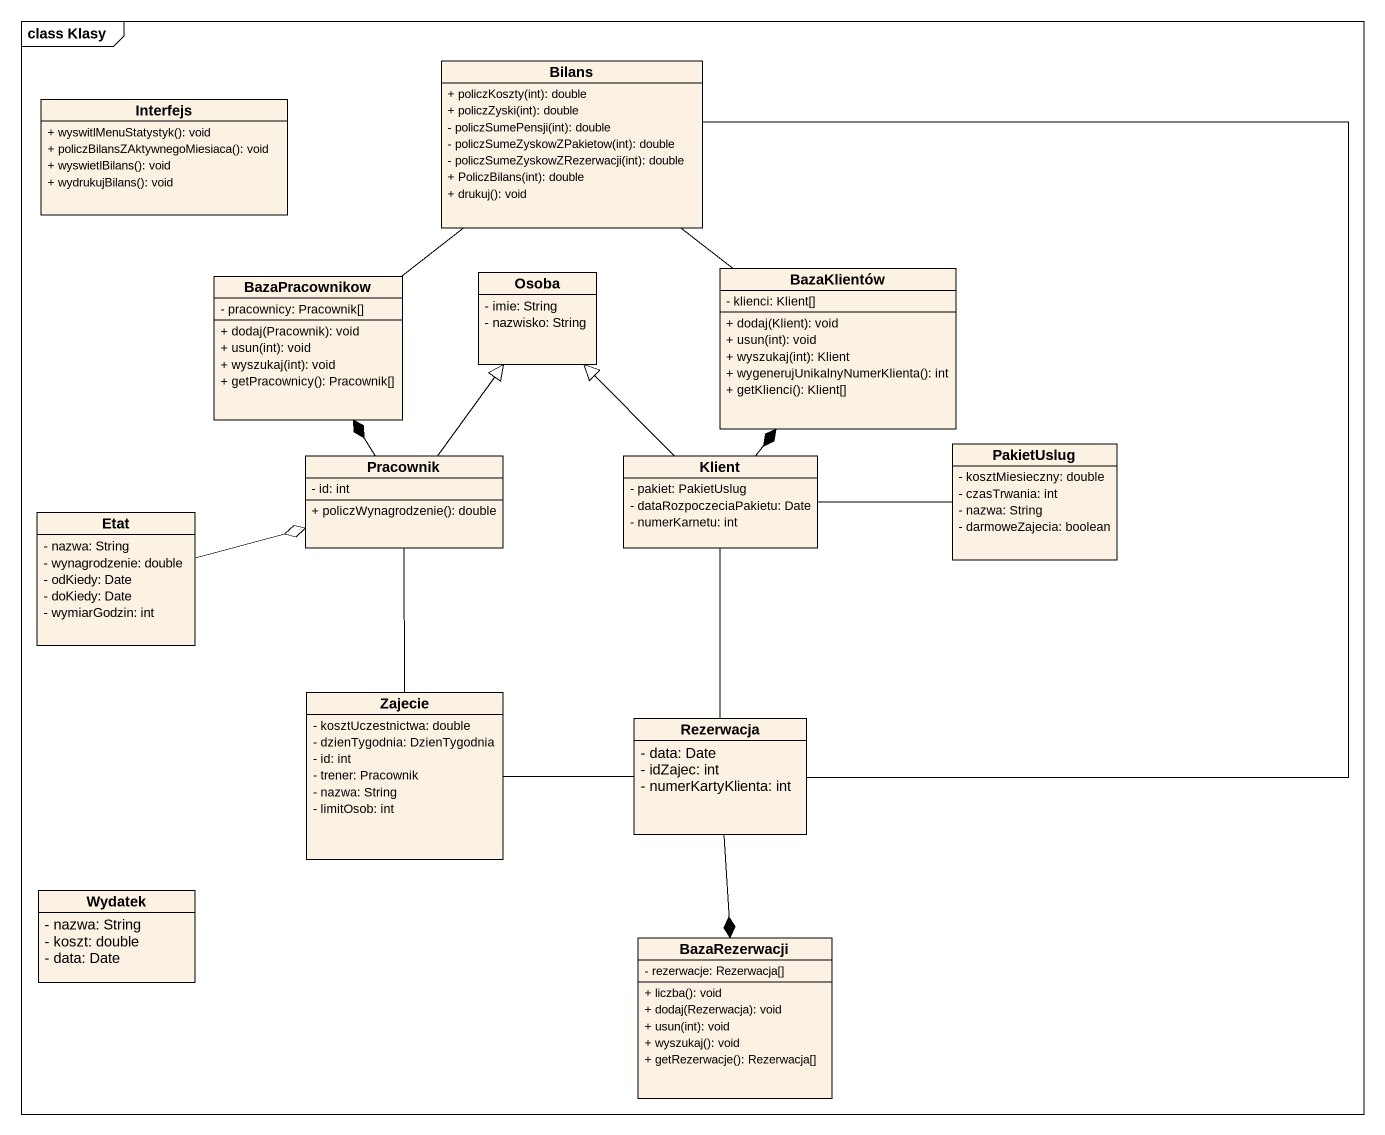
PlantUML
@startuml
mainframe class Klasy
hide circle
hide empty members
skinparam classAttributeIconSize 0
class Interfejs {
  + wyswitlMenuStatystyk(): void
  + policzBilansZAktywnegoMiesiaca(): void
  + wyswietlBilans(): void
  + wydrukujBilans(): void
}
class Bilans {
  + policzKoszty(int): double
  + policzZyski(int): double
  - policzSumePensji(int): double
  - policzSumeZyskowZPakietow(int): double
  - policzSumeZyskowZRezerwacji(int): double
  + PoliczBilans(int): double
  + drukuj(): void
}
class BazaPracownikow {
  - pracownicy: Pracownik[]
  + dodaj(Pracownik): void
  + usun(int): void
  + wyszukaj(int): void
  + getPracownicy(): Pracownik[]
}
class Osoba {
  - imie: String
  - nazwisko: String
}
class BazaKlientów {
  - klienci: Klient[]
  + dodaj(Klient): void
  + usun(int): void
  + wyszukaj(int): Klient
  + wygenerujUnikalnyNumerKlienta(): int
  + getKlienci(): Klient[]
}
class Pracownik {
  - id: int
  + policzWynagrodzenie(): double
}
class Klient {
  - pakiet: PakietUslug
  - dataRozpoczeciaPakietu: Date
  - numerKarnetu: int
}
class PakietUslug {
  - kosztMiesieczny: double
  - czasTrwania: int
  - nazwa: String
  - darmoweZajecia: boolean
}
class Etat {
  - nazwa: String
  - wynagrodzenie: double
  - odKiedy: Date
  - doKiedy: Date
  - wymiarGodzin: int
}
class Zajecie {
  - kosztUczestnictwa: double
  - dzienTygodnia: DzienTygodnia
  - id: int
  - trener: Pracownik
  - nazwa: String
  - limitOsob: int
}
class Rezerwacja {
  - data: Date
  - idZajec: int
  - numerKartyKlienta: int
}
class Wydatek {
  - nazwa: String
  - koszt: double
  - data: Date
}
class BazaRezerwacji {
  - rezerwacje: Rezerwacja[]
  + liczba(): void
  + dodaj(Rezerwacja): void
  + usun(int): void
  + wyszukaj(): void
  + getRezerwacje(): Rezerwacja[]
}
Bilans -- BazaPracownikow
Bilans -- BazaKlientów
Bilans -- Rezerwacja
Pracownik -up-* BazaPracownikow
Pracownik -up-|> Osoba
Klient -up-|> Osoba
Klient -up-* BazaKlientów
Klient -right- PakietUslug
Etat -right-o Pracownik
Zajecie -up- Pracownik
Zajecie -right- Rezerwacja
Rezerwacja -up- Klient
Rezerwacja --* BazaRezerwacji
@enduml
